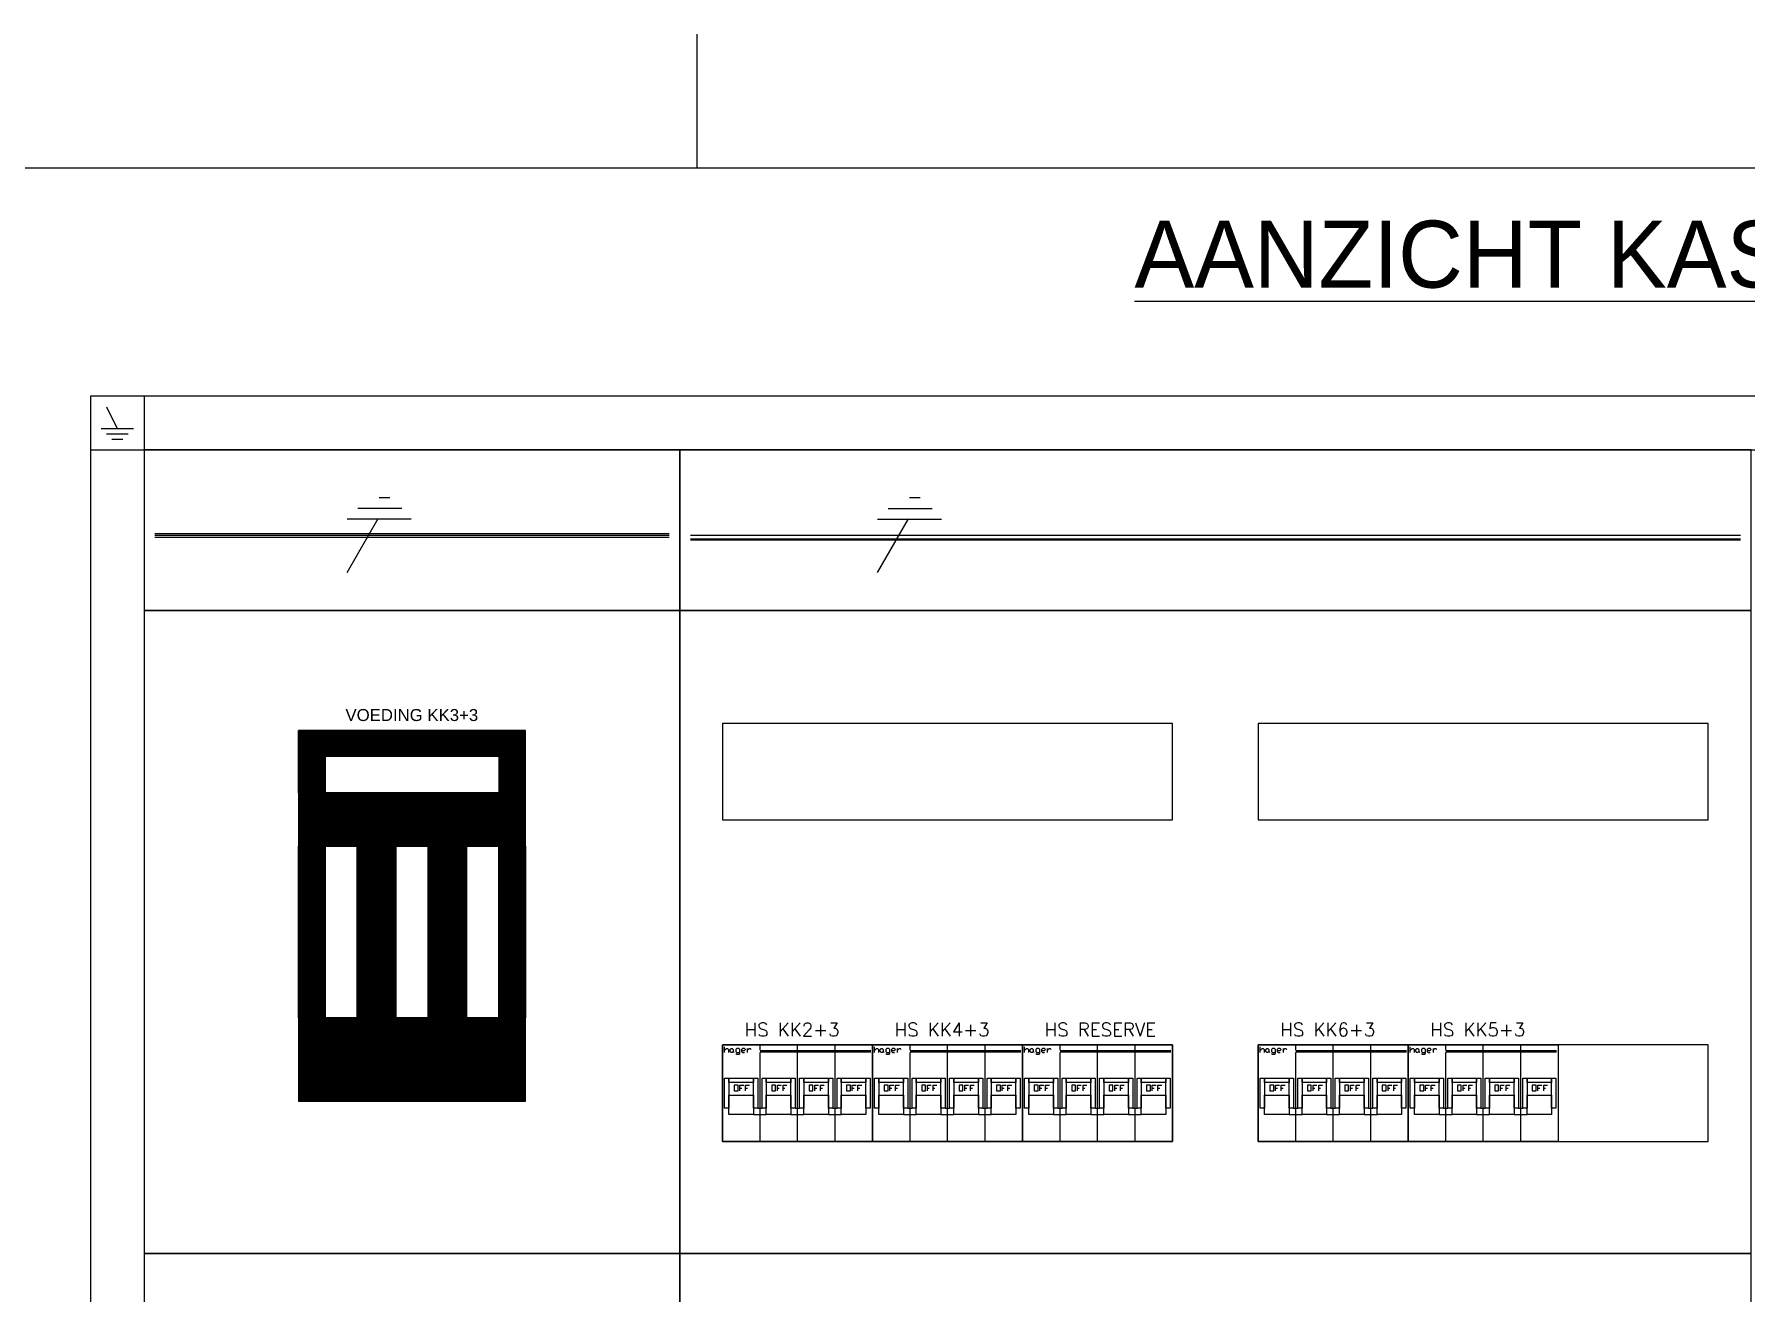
# Model space of a CAD drawing. Header units: millimetres. Extents: x 0 to 420, y 0 to 297.
# Drawn here: x 180.5 to 308.3, y 203 to 297 of the extents above; entities that cross this region are included whole.
import ezdxf
from ezdxf.enums import TextEntityAlignment as Align

# ---------------------------------------------------------------- set-up
doc = ezdxf.new("R2010")
doc.units = ezdxf.units.MM
doc.layers.get('0').update_dxf_attribs({"linetype": 'CONTINUOUS'})
for name, color, linetype in [('00kad018', 1, 'CONTINUOUS'), ('00kad070', 5, 'CONTINUOUS'), ('BL$2----_KADER', 7, 'CONTINUOUS'), ('KAST AANZICHT', 1, 'CONTINUOUS'), ('Kast-aanzicht', 1, 'CONTINUOUS')]:
    doc.layers.add(name, color=color, linetype=linetype)
doc.styles.add('BURO-050', font='BUROFONT.shx', dxfattribs={"height": 5})
doc.styles.add('NOOTER', font='arial.ttf')
doc.styles.add('ROMANS', font='romans', dxfattribs={"height": 2})

# ---------------------------------------------------------------- blocks, each defined once
blk = doc.blocks.new('a3-windesheim-hor')
at = {"layer": '00kad018', "color": 1}
blk.add_line((230, 287), (230, 297), dxfattribs=at)
at = {"layer": '00kad070', "color": 5}
blk.add_line((410, 287), (20, 287), dxfattribs=at)
blk = doc.blocks.new('HAG09')
at = {"color": 0}
for p, q in [((-52.5, 0), (-52.5, -2.4)), ((-35, -2.4), (-35, 0)), ((-17.5, 0), (-17.5, -2.39)), ((-68.97, -3.5), (-68.97, -0.85)), ((-68.97, -0.85), (-68.97, -0.85)), ((-68.97, -2.62), (-68.09, -1.73)), ((-68.09, -1.73), (-67.64, -1.73)), ((-67.64, -1.73), (-67.2, -2.17)), ((-67.2, -2.17), (-67.2, -3.5)), ((-67.2, -3.5), (-67.2, -3.5)), ((-66.32, -2.17), (-65.88, -1.73)), ((-66.32, -3.06), (-66.32, -2.17)), ((-65.88, -3.5), (-66.32, -3.06)), ((-65.88, -1.73), (-65.43, -1.73)), ((-65.43, -3.5), (-65.88, -3.5)), ((-65.43, -1.73), (-64.99, -2.17)), ((-64.99, -3.06), (-65.43, -3.5)), ((-64.99, -2.17), (-64.99, -3.06)), ((-64.99, -3.06), (-64.55, -3.5)), ((-64.55, -3.5), (-64.55, -3.5)), ((-63.23, -1.73), (-63.67, -2.17)), ((-63.67, -2.17), (-63.67, -3.06)), ((-63.67, -3.06), (-63.23, -3.5)), ((-63.67, -3.94), (-63.23, -4.38)), ((-62.34, -1.73), (-63.23, -1.73)), ((-63.23, -3.5), (-61.9, -3.5)), ((-63.23, -4.38), (-62.34, -4.38)), ((-61.9, -2.17), (-62.34, -1.73)), ((-62.34, -4.38), (-61.9, -3.94)), ((-61.9, -3.94), (-61.9, -2.17)), ((-61.9, -3.5), (-61.9, -3.5)), ((-60.58, -1.73), (-61.02, -2.17)), ((-61.02, -2.17), (-61.02, -3.06)), ((-61.02, -2.62), (-59.69, -2.62)), ((-61.02, -3.06), (-60.58, -3.5)), ((-59.69, -1.73), (-60.58, -1.73)), ((-60.58, -3.5), (-59.69, -3.5)), ((-59.69, -3.5), (-59.7, -3.5)), ((-59.25, -2.17), (-59.69, -1.73)), ((-59.69, -2.62), (-59.25, -2.17)), ((-58.37, -1.73), (-58.37, -3.5)), ((-58.37, -2.62), (-57.48, -1.73)), ((-58.37, -3.5), (-58.37, -3.5)), ((-57.48, -1.73), (-57.04, -1.73)), ((-57.04, -1.73), (-56.6, -2.17)), ((-56.6, -2.17), (-56.6, -2.17)), ((-52.5, -3.6), (-52.5, -45)), ((-35, -45), (-35, -3.6)), ((-17.5, -3.6), (-17.5, -45)), ((-64.47, -21.5), (-64.48, -21.5)), ((-62.71, -18.85), (-64.47, -18.85)), ((-64.47, -18.85), (-64.47, -21.5)), ((-64.47, -21.5), (-62.71, -21.5)), ((-62.71, -21.5), (-62.71, -18.85)), ((-61.82, -21.5), (-61.82, -18.85)), ((-61.82, -18.85), (-60.05, -18.85)), ((-61.82, -20.17), (-60.94, -20.17)), ((-60.94, -20.17), (-60.94, -20.17)), ((-60.05, -18.85), (-60.06, -18.85)), ((-59.17, -21.5), (-59.17, -18.85)), ((-59.17, -18.85), (-57.4, -18.85)), ((-59.17, -20.17), (-58.29, -20.17)), ((-58.29, -20.17), (-58.29, -20.17)), ((-57.4, -18.85), (-57.41, -18.85)), ((-45.22, -18.85), (-46.99, -18.85)), ((-46.99, -18.85), (-46.99, -21.5)), ((-46.99, -21.5), (-45.22, -21.5)), ((-46.99, -21.5), (-46.99, -21.5)), ((-45.22, -21.5), (-45.22, -18.85)), ((-44.34, -21.5), (-44.34, -18.85)), ((-44.34, -18.85), (-42.57, -18.85)), ((-44.34, -20.17), (-43.46, -20.17)), ((-43.46, -20.17), (-43.46, -20.17)), ((-42.57, -18.85), (-42.58, -18.85)), ((-41.69, -21.5), (-41.69, -18.85)), ((-41.69, -18.85), (-39.92, -18.85)), ((-41.69, -20.17), (-40.8, -20.17)), ((-40.8, -20.17), (-40.81, -20.17)), ((-39.92, -18.85), (-39.92, -18.85)), ((-29.5, -21.5), (-29.51, -21.5)), ((-27.74, -18.85), (-29.5, -18.85)), ((-29.5, -18.85), (-29.5, -21.5)), ((-29.5, -21.5), (-27.74, -21.5)), ((-27.74, -21.5), (-27.74, -18.85)), ((-26.85, -21.5), (-26.85, -18.85)), ((-26.85, -18.85), (-25.09, -18.85)), ((-26.85, -20.17), (-25.97, -20.17)), ((-25.97, -20.17), (-25.97, -20.17)), ((-25.09, -18.85), (-25.09, -18.85)), ((-24.2, -21.5), (-24.2, -18.85)), ((-24.2, -18.85), (-22.44, -18.85)), ((-24.2, -20.17), (-23.32, -20.17)), ((-23.32, -20.17), (-23.32, -20.17)), ((-22.44, -18.85), (-22.44, -18.85)), ((-10.25, -18.85), (-12.02, -18.85)), ((-12.02, -18.85), (-12.02, -21.5)), ((-12.02, -21.5), (-10.25, -21.5)), ((-12.02, -21.5), (-12.02, -21.5)), ((-10.25, -21.5), (-10.25, -18.85)), ((-9.37, -21.5), (-9.37, -18.85)), ((-9.37, -18.85), (-7.6, -18.85)), ((-9.37, -20.17), (-8.48, -20.17)), ((-8.48, -20.17), (-8.49, -20.17)), ((-7.6, -18.85), (-7.6, -18.85)), ((-6.72, -21.5), (-6.72, -18.85)), ((-6.72, -18.85), (-4.95, -18.85)), ((-6.72, -20.17), (-5.83, -20.17)), ((-5.83, -20.17), (-5.84, -20.17)), ((-4.95, -18.85), (-4.95, -18.85)), ((-53.5, -29.5), (-51.5, -29.5)), ((-36, -29.5), (-34, -29.5)), ((-18.5, -29.5), (-16.5, -29.5)), ((-55.5, -32.5), (-49.5, -32.5)), ((-38, -32.5), (-32, -32.5)), ((-20.5, -32.5), (-14.5, -32.5))]:
    blk.add_line(p, q, dxfattribs=at)
for points in [[(-70, -45), (-70, 0), (0, 0), (0, -45)], [(-69, -29.5), (-69, -15.5), (-67, -15.5), (-67, -29.5)], [(-67, -17.5), (-67, -15.5), (-55.5, -15.5), (-55.5, -17.5)], [(-55.5, -29.5), (-55.5, -15.5), (-53.5, -15.5), (-53.5, -29.5)], [(-51.5, -29.5), (-51.5, -15.5), (-49.5, -15.5), (-49.5, -29.5)], [(-49.5, -17.5), (-49.5, -15.5), (-38, -15.5), (-38, -17.5)], [(-38, -29.5), (-38, -15.5), (-36, -15.5), (-36, -29.5)], [(-34, -29.5), (-34, -15.5), (-32, -15.5), (-32, -29.5)], [(-32, -17.5), (-32, -15.5), (-20.5, -15.5), (-20.5, -17.5)], [(-20.5, -29.5), (-20.5, -15.5), (-18.5, -15.5), (-18.5, -29.5)], [(-16.5, -29.5), (-16.5, -15.5), (-14.5, -15.5), (-14.5, -29.5)], [(-14.5, -17.5), (-14.5, -15.5), (-3, -15.5), (-3, -17.5)], [(-3, -29.5), (-3, -15.5), (-1, -15.5), (-1, -29.5)], [(-67, -32.5), (-67, -23.5), (-55.5, -23.5), (-55.5, -32.5)], [(-49.5, -32.5), (-49.5, -23.5), (-38, -23.5), (-38, -32.5)], [(-32, -32.5), (-32, -23.5), (-20.5, -23.5), (-20.5, -32.5)], [(-14.5, -32.5), (-14.5, -23.5), (-3, -23.5), (-3, -32.5)]]:
    blk.add_lwpolyline(points, close=True, dxfattribs=at)
at = {"color": 0, "const_width": 1.2}
blk.add_lwpolyline([(-52.5, -3), (-0.7, -3)], dxfattribs=at)

msp = doc.modelspace()

# ---------------------------------------------------------------- linework, layer by layer
at = {"layer": 'KAST AANZICHT', "color": 1, "linetype": 'Continuous'}
for p, q in [((392.7, 269.97), (184.7, 269.97)), ((184.7, 269.97), (184.7, 93.97)), ((188.7, 269.97), (188.7, 93.97)), ((185.9, 269.17), (186.7, 267.57)), ((185.5, 267.57), (187.9, 267.57)), ((185.9, 267.17), (187.5, 267.17)), ((184.7, 265.97), (392.7, 265.97)), ((186.3, 266.77), (187.1, 266.77)), ((206.25, 262.42), (207.05, 262.42)), ((245.85, 262.4), (246.65, 262.4)), ((203.85, 256.82), (206.18, 260.85)), ((203.85, 260.82), (208.65, 260.82)), ((204.65, 261.62), (207.94, 261.62)), ((243.45, 256.8), (245.78, 260.83)), ((243.45, 260.8), (248.25, 260.8)), ((244.25, 261.6), (247.54, 261.6)), ((227.9, 259.7), (189.5, 259.7)), ((227.9, 259.58), (189.5, 259.58)), ((307.9, 259.58), (229.5, 259.58)), ((227.9, 259.42), (189.5, 259.42)), ((307.9, 259.31), (229.5, 259.31)), ((307.9, 259.23), (229.5, 259.23))]:
    msp.add_line(p, q, dxfattribs=at)
at = {"layer": 'KAST AANZICHT', "linetype": 'Continuous'}
for p, q in [((202.22, 245.01), (200.22, 245.01)), ((202.22, 244.93), (200.22, 244.93)), ((202.22, 244.85), (200.22, 244.85)), ((202.22, 244.77), (200.22, 244.77)), ((202.22, 244.69), (200.22, 244.69)), ((202.22, 244.61), (200.22, 244.61)), ((202.22, 244.53), (200.22, 244.53)), ((202.22, 244.45), (200.22, 244.45)), ((202.22, 244.37), (200.22, 244.37)), ((202.22, 244.29), (200.22, 244.29)), ((202.22, 244.21), (200.22, 244.21)), ((202.22, 244.13), (200.22, 244.13)), ((215.18, 245.01), (202.22, 245.01)), ((215.18, 244.93), (202.22, 244.93)), ((215.18, 244.85), (202.22, 244.85)), ((215.18, 244.77), (202.22, 244.77)), ((215.18, 244.69), (202.22, 244.69)), ((215.18, 244.61), (202.22, 244.61)), ((215.18, 244.53), (202.22, 244.53)), ((215.18, 244.45), (202.22, 244.45)), ((215.18, 244.37), (202.22, 244.37)), ((215.18, 244.29), (202.22, 244.29)), ((215.18, 244.21), (202.22, 244.21)), ((215.18, 244.13), (202.22, 244.13)), ((215.18, 245.01), (215.18, 243.09)), ((217.18, 244.94), (215.18, 244.94)), ((217.18, 244.86), (215.18, 244.86)), ((217.18, 244.78), (215.18, 244.78)), ((217.18, 244.7), (215.18, 244.7)), ((217.18, 244.62), (215.18, 244.62)), ((217.18, 244.54), (215.18, 244.54)), ((217.18, 244.46), (215.18, 244.46)), ((217.18, 244.38), (215.18, 244.38)), ((217.18, 244.3), (215.18, 244.3)), ((217.18, 244.22), (215.18, 244.22)), ((217.18, 244.14), (215.18, 244.14)), ((202.22, 244.05), (200.22, 244.05)), ((202.22, 243.97), (200.22, 243.97)), ((202.22, 243.89), (200.22, 243.89)), ((202.22, 243.81), (200.22, 243.81)), ((202.22, 243.73), (200.22, 243.73)), ((202.22, 243.65), (200.22, 243.65)), ((202.22, 243.57), (200.22, 243.57)), ((202.22, 243.49), (200.22, 243.49)), ((202.22, 243.41), (200.22, 243.41)), ((202.22, 243.33), (200.22, 243.33)), ((202.22, 243.25), (200.22, 243.25)), ((202.22, 243.17), (200.22, 243.17)), ((202.22, 243.09), (200.22, 243.09)), ((202.22, 243.01), (200.22, 243.01)), ((202.22, 242.93), (200.22, 242.93)), ((202.22, 242.85), (200.22, 242.85)), ((215.18, 244.05), (202.22, 244.05)), ((215.18, 243.97), (202.22, 243.97)), ((215.18, 243.89), (202.22, 243.89)), ((215.18, 243.81), (202.22, 243.81)), ((215.18, 243.73), (202.22, 243.73)), ((215.18, 243.65), (202.22, 243.65)), ((215.18, 243.57), (202.22, 243.57)), ((215.18, 243.49), (202.22, 243.49)), ((215.18, 243.41), (202.22, 243.41)), ((215.18, 243.33), (202.22, 243.33)), ((215.18, 243.25), (202.22, 243.25)), ((215.18, 243.17), (202.22, 243.17)), ((217.18, 244.06), (215.18, 244.06)), ((217.18, 243.98), (215.18, 243.98)), ((217.18, 243.9), (215.18, 243.9)), ((217.18, 243.82), (215.18, 243.82)), ((217.18, 243.74), (215.18, 243.74)), ((217.18, 243.66), (215.18, 243.66)), ((217.18, 243.58), (215.18, 243.58)), ((217.18, 243.5), (215.18, 243.5)), ((217.18, 243.42), (215.18, 243.42)), ((217.18, 243.34), (215.18, 243.34)), ((217.18, 243.26), (215.18, 243.26)), ((217.18, 243.18), (215.18, 243.18)), ((217.18, 243.1), (215.18, 243.1)), ((217.18, 243.02), (215.18, 243.02)), ((217.18, 242.94), (215.18, 242.94)), ((217.18, 242.86), (215.18, 242.86)), ((202.22, 242.77), (200.22, 242.77)), ((202.22, 242.69), (200.22, 242.69)), ((202.22, 242.61), (200.22, 242.61)), ((202.22, 242.53), (200.22, 242.53)), ((202.22, 242.45), (200.22, 242.45)), ((202.22, 242.37), (200.22, 242.37)), ((202.22, 242.29), (200.22, 242.29)), ((202.22, 242.21), (200.22, 242.21)), ((202.22, 242.13), (200.22, 242.13)), ((202.22, 242.05), (200.22, 242.05)), ((202.22, 241.97), (200.22, 241.97)), ((202.22, 241.89), (200.22, 241.89)), ((202.22, 241.81), (200.22, 241.81)), ((202.22, 241.73), (200.22, 241.73)), ((202.22, 241.65), (200.22, 241.65)), ((202.22, 241.57), (200.22, 241.57)), ((217.18, 242.78), (215.18, 242.78)), ((217.18, 242.7), (215.18, 242.7)), ((217.18, 242.62), (215.18, 242.62)), ((217.18, 242.54), (215.18, 242.54)), ((217.18, 242.46), (215.18, 242.46)), ((217.18, 242.38), (215.18, 242.38)), ((217.18, 242.3), (215.18, 242.3)), ((217.18, 242.22), (215.18, 242.22)), ((217.18, 242.14), (215.18, 242.14)), ((217.18, 242.06), (215.18, 242.06)), ((217.18, 241.98), (215.18, 241.98)), ((217.18, 241.9), (215.18, 241.9)), ((217.18, 241.82), (215.18, 241.82)), ((217.18, 241.74), (215.18, 241.74)), ((217.18, 241.66), (215.18, 241.66)), ((217.18, 241.58), (215.18, 241.58)), ((202.22, 241.49), (200.22, 241.49)), ((202.22, 241.41), (200.22, 241.41)), ((202.22, 241.33), (200.22, 241.33)), ((202.22, 241.25), (200.22, 241.25)), ((202.22, 241.17), (200.22, 241.17)), ((202.22, 241.09), (200.22, 241.09)), ((202.22, 241.01), (200.22, 241.01)), ((202.22, 240.93), (200.22, 240.93)), ((202.22, 240.85), (200.22, 240.85)), ((202.22, 240.77), (200.22, 240.77)), ((202.22, 240.69), (200.22, 240.69)), ((202.22, 240.61), (200.22, 240.61)), ((202.22, 240.53), (200.22, 240.53)), ((202.22, 240.45), (200.22, 240.45)), ((217.18, 240.3), (200.22, 240.3)), ((217.18, 241.5), (215.18, 241.5)), ((217.18, 241.42), (215.18, 241.42)), ((217.18, 241.34), (215.18, 241.34)), ((217.18, 241.26), (215.18, 241.26)), ((217.18, 241.18), (215.18, 241.18)), ((217.18, 241.1), (215.18, 241.1)), ((217.18, 241.02), (215.18, 241.02)), ((217.18, 240.94), (215.18, 240.94)), ((217.18, 240.86), (215.18, 240.86)), ((217.18, 240.78), (215.18, 240.78)), ((217.18, 240.7), (215.18, 240.7)), ((217.18, 240.62), (215.18, 240.62)), ((217.18, 240.54), (215.18, 240.54)), ((217.18, 240.46), (215.18, 240.46)), ((217.18, 240.38), (215.18, 240.38)), ((217.18, 240.37), (215.18, 240.37)), ((217.18, 236.37), (217.18, 240.37)), ((217.18, 240.22), (200.22, 240.22)), ((217.18, 240.14), (200.22, 240.14)), ((217.18, 240.06), (200.22, 240.06)), ((217.18, 239.98), (200.22, 239.98)), ((217.18, 239.9), (200.22, 239.9)), ((217.18, 239.82), (200.22, 239.82)), ((217.18, 239.74), (200.22, 239.74)), ((217.18, 239.66), (200.22, 239.66)), ((217.18, 239.58), (200.22, 239.58)), ((217.18, 239.5), (200.22, 239.5)), ((217.18, 239.42), (200.22, 239.42)), ((217.18, 239.34), (200.22, 239.34)), ((217.18, 239.26), (200.22, 239.26)), ((217.18, 239.18), (200.22, 239.18)), ((217.18, 239.1), (200.22, 239.1)), ((217.18, 239.02), (200.22, 239.02)), ((217.18, 238.94), (200.22, 238.94)), ((217.18, 238.86), (200.22, 238.86)), ((217.18, 238.78), (200.22, 238.78)), ((217.18, 238.7), (200.22, 238.7)), ((217.18, 238.62), (200.22, 238.62)), ((217.18, 238.54), (200.22, 238.54)), ((217.18, 238.46), (200.22, 238.46)), ((217.18, 238.38), (200.22, 238.38)), ((217.18, 238.3), (200.22, 238.3)), ((217.18, 238.22), (200.22, 238.22)), ((217.18, 238.14), (200.22, 238.14)), ((217.18, 238.06), (200.22, 238.06)), ((217.18, 237.98), (200.22, 237.98)), ((217.18, 237.9), (200.22, 237.9)), ((217.18, 237.82), (200.22, 237.82)), ((217.18, 237.74), (200.22, 237.74)), ((217.18, 237.66), (200.22, 237.66)), ((217.18, 237.58), (200.22, 237.58)), ((217.18, 237.5), (200.22, 237.5)), ((217.18, 237.42), (200.22, 237.42)), ((217.18, 237.34), (200.22, 237.34)), ((217.18, 237.26), (200.22, 237.26)), ((217.18, 237.18), (200.22, 237.18)), ((217.18, 237.1), (200.22, 237.1)), ((217.18, 237.02), (200.22, 237.02)), ((217.18, 236.94), (200.22, 236.94)), ((217.18, 236.86), (200.22, 236.86)), ((217.18, 236.78), (200.22, 236.78)), ((217.18, 236.7), (200.22, 236.7)), ((217.18, 236.62), (200.22, 236.62)), ((217.18, 236.54), (200.22, 236.54)), ((217.18, 236.46), (200.22, 236.46)), ((217.18, 236.38), (200.22, 236.38)), ((202.22, 236.37), (200.22, 236.37)), ((202.22, 236.3), (200.22, 236.3)), ((202.22, 236.22), (200.22, 236.22)), ((202.22, 236.14), (200.22, 236.14)), ((202.22, 236.06), (200.22, 236.06)), ((202.22, 235.98), (200.22, 235.98)), ((202.22, 235.9), (200.22, 235.9)), ((202.22, 235.82), (200.22, 235.82)), ((202.22, 235.74), (200.22, 235.74)), ((202.22, 235.66), (200.22, 235.66)), ((202.22, 235.58), (200.22, 235.58)), ((202.22, 235.5), (200.22, 235.5)), ((202.22, 235.42), (200.22, 235.42)), ((202.22, 235.34), (200.22, 235.34)), ((202.22, 235.26), (200.22, 235.26)), ((202.22, 235.18), (200.22, 235.18)), ((202.22, 223.57), (202.22, 236.37)), ((207.5, 236.37), (204.62, 236.37)), ((204.62, 236.37), (207.5, 236.37)), ((207.5, 236.3), (204.62, 236.3)), ((207.5, 236.22), (204.62, 236.22)), ((207.5, 236.14), (204.62, 236.14)), ((207.5, 236.06), (204.62, 236.06)), ((207.5, 235.98), (204.62, 235.98)), ((207.5, 235.9), (204.62, 235.9)), ((207.5, 235.82), (204.62, 235.82)), ((207.5, 235.74), (204.62, 235.74)), ((207.5, 235.66), (204.62, 235.66)), ((207.5, 235.58), (204.62, 235.58)), ((207.5, 235.5), (204.62, 235.5)), ((207.5, 235.42), (204.62, 235.42)), ((207.5, 235.34), (204.62, 235.34)), ((207.5, 235.26), (204.62, 235.26)), ((207.5, 235.18), (204.62, 235.18)), ((207.5, 223.57), (207.5, 236.37)), ((207.5, 236.37), (217.18, 236.37)), ((209.9, 236.37), (209.9, 223.57)), ((212.78, 236.37), (209.9, 236.37)), ((212.78, 236.3), (209.9, 236.3)), ((212.78, 236.22), (209.9, 236.22)), ((212.78, 236.14), (209.9, 236.14)), ((212.78, 236.06), (209.9, 236.06)), ((212.78, 235.98), (209.9, 235.98)), ((212.78, 235.9), (209.9, 235.9)), ((212.78, 235.82), (209.9, 235.82)), ((212.78, 235.74), (209.9, 235.74)), ((212.78, 235.66), (209.9, 235.66)), ((212.78, 235.58), (209.9, 235.58)), ((212.78, 235.5), (209.9, 235.5)), ((212.78, 235.42), (209.9, 235.42)), ((212.78, 235.34), (209.9, 235.34)), ((212.78, 235.26), (209.9, 235.26)), ((212.78, 235.18), (209.9, 235.18)), ((215.18, 236.37), (215.18, 223.57)), ((217.18, 236.37), (215.18, 236.37)), ((217.18, 236.3), (215.18, 236.3)), ((217.18, 236.22), (215.18, 236.22)), ((217.18, 236.14), (215.18, 236.14)), ((217.18, 236.06), (215.18, 236.06)), ((217.18, 235.98), (215.18, 235.98)), ((217.18, 235.9), (215.18, 235.9)), ((217.18, 235.82), (215.18, 235.82)), ((217.18, 235.74), (215.18, 235.74)), ((217.18, 235.66), (215.18, 235.66)), ((217.18, 235.58), (215.18, 235.58)), ((217.18, 235.5), (215.18, 235.5)), ((217.18, 235.42), (215.18, 235.42)), ((217.18, 235.34), (215.18, 235.34)), ((217.18, 235.26), (215.18, 235.26)), ((217.18, 235.18), (215.18, 235.18)), ((202.22, 235.1), (200.22, 235.1)), ((202.22, 235.02), (200.22, 235.02)), ((202.22, 234.94), (200.22, 234.94)), ((202.22, 234.86), (200.22, 234.86)), ((202.22, 234.78), (200.22, 234.78)), ((202.22, 234.7), (200.22, 234.7)), ((202.22, 234.62), (200.22, 234.62)), ((202.22, 234.54), (200.22, 234.54)), ((202.22, 234.46), (200.22, 234.46)), ((202.22, 234.38), (200.22, 234.38)), ((202.22, 234.3), (200.22, 234.3)), ((202.22, 234.22), (200.22, 234.22)), ((202.22, 234.14), (200.22, 234.14)), ((202.22, 234.06), (200.22, 234.06)), ((202.22, 233.98), (200.22, 233.98)), ((202.22, 233.9), (200.22, 233.9)), ((207.5, 235.1), (204.62, 235.1)), ((207.5, 235.02), (204.62, 235.02)), ((207.5, 234.94), (204.62, 234.94)), ((207.5, 234.86), (204.62, 234.86)), ((207.5, 234.78), (204.62, 234.78)), ((207.5, 234.7), (204.62, 234.7)), ((207.5, 234.62), (204.62, 234.62)), ((207.5, 234.54), (204.62, 234.54)), ((207.5, 234.46), (204.62, 234.46)), ((207.5, 234.38), (204.62, 234.38)), ((207.5, 234.3), (204.62, 234.3)), ((207.5, 234.22), (204.62, 234.22)), ((207.5, 234.14), (204.62, 234.14)), ((207.5, 234.06), (204.62, 234.06)), ((207.5, 233.98), (204.62, 233.98)), ((207.5, 233.9), (204.62, 233.9)), ((212.78, 235.1), (209.9, 235.1)), ((212.78, 235.02), (209.9, 235.02)), ((212.78, 234.94), (209.9, 234.94)), ((212.78, 234.86), (209.9, 234.86)), ((212.78, 234.78), (209.9, 234.78)), ((212.78, 234.7), (209.9, 234.7)), ((212.78, 234.62), (209.9, 234.62)), ((212.78, 234.54), (209.9, 234.54)), ((212.78, 234.46), (209.9, 234.46)), ((212.78, 234.38), (209.9, 234.38)), ((212.78, 234.3), (209.9, 234.3)), ((212.78, 234.22), (209.9, 234.22)), ((212.78, 234.14), (209.9, 234.14)), ((212.78, 234.06), (209.9, 234.06)), ((212.78, 233.98), (209.9, 233.98)), ((212.78, 233.9), (209.9, 233.9)), ((217.18, 235.1), (215.18, 235.1)), ((217.18, 235.02), (215.18, 235.02)), ((217.18, 234.94), (215.18, 234.94)), ((217.18, 234.86), (215.18, 234.86)), ((217.18, 234.78), (215.18, 234.78)), ((217.18, 234.7), (215.18, 234.7)), ((217.18, 234.62), (215.18, 234.62)), ((217.18, 234.54), (215.18, 234.54)), ((217.18, 234.46), (215.18, 234.46)), ((217.18, 234.38), (215.18, 234.38)), ((217.18, 234.3), (215.18, 234.3)), ((217.18, 234.22), (215.18, 234.22)), ((217.18, 234.14), (215.18, 234.14)), ((217.18, 234.06), (215.18, 234.06)), ((217.18, 233.98), (215.18, 233.98)), ((217.18, 233.9), (215.18, 233.9)), ((202.22, 233.82), (200.22, 233.82)), ((202.22, 233.74), (200.22, 233.74)), ((202.22, 233.66), (200.22, 233.66)), ((202.22, 233.58), (200.22, 233.58)), ((202.22, 233.5), (200.22, 233.5)), ((202.22, 233.42), (200.22, 233.42)), ((202.22, 233.34), (200.22, 233.34)), ((202.22, 233.26), (200.22, 233.26)), ((202.22, 233.18), (200.22, 233.18)), ((202.22, 233.1), (200.22, 233.1)), ((202.22, 233.02), (200.22, 233.02)), ((202.22, 232.94), (200.22, 232.94)), ((202.22, 232.86), (200.22, 232.86)), ((202.22, 232.78), (200.22, 232.78)), ((202.22, 232.7), (200.22, 232.7)), ((202.22, 232.62), (200.22, 232.62)), ((207.5, 233.82), (204.62, 233.82)), ((207.5, 233.74), (204.62, 233.74)), ((207.5, 233.66), (204.62, 233.66)), ((207.5, 233.58), (204.62, 233.58)), ((207.5, 233.5), (204.62, 233.5)), ((207.5, 233.42), (204.62, 233.42)), ((207.5, 233.34), (204.62, 233.34)), ((207.5, 233.26), (204.62, 233.26)), ((207.5, 233.18), (204.62, 233.18)), ((207.5, 233.1), (204.62, 233.1)), ((207.5, 233.02), (204.62, 233.02)), ((207.5, 232.94), (204.62, 232.94)), ((207.5, 232.86), (204.62, 232.86)), ((207.5, 232.78), (204.62, 232.78)), ((207.5, 232.7), (204.62, 232.7)), ((207.5, 232.62), (204.62, 232.62)), ((212.78, 233.82), (209.9, 233.82)), ((212.78, 233.74), (209.9, 233.74)), ((212.78, 233.66), (209.9, 233.66)), ((212.78, 233.58), (209.9, 233.58)), ((212.78, 233.5), (209.9, 233.5)), ((212.78, 233.42), (209.9, 233.42)), ((212.78, 233.34), (209.9, 233.34)), ((212.78, 233.26), (209.9, 233.26)), ((212.78, 233.18), (209.9, 233.18)), ((212.78, 233.1), (209.9, 233.1)), ((212.78, 233.02), (209.9, 233.02)), ((212.78, 232.94), (209.9, 232.94)), ((212.78, 232.86), (209.9, 232.86)), ((212.78, 232.78), (209.9, 232.78)), ((212.78, 232.7), (209.9, 232.7)), ((212.78, 232.62), (209.9, 232.62)), ((217.18, 233.82), (215.18, 233.82)), ((217.18, 233.74), (215.18, 233.74)), ((217.18, 233.66), (215.18, 233.66)), ((217.18, 233.58), (215.18, 233.58)), ((217.18, 233.5), (215.18, 233.5)), ((217.18, 233.42), (215.18, 233.42)), ((217.18, 233.34), (215.18, 233.34)), ((217.18, 233.26), (215.18, 233.26)), ((217.18, 233.18), (215.18, 233.18)), ((217.18, 233.1), (215.18, 233.1)), ((217.18, 233.02), (215.18, 233.02)), ((217.18, 232.94), (215.18, 232.94)), ((217.18, 232.86), (215.18, 232.86)), ((217.18, 232.78), (215.18, 232.78)), ((217.18, 232.7), (215.18, 232.7)), ((217.18, 232.62), (215.18, 232.62)), ((202.22, 232.54), (200.22, 232.54)), ((202.22, 232.46), (200.22, 232.46)), ((202.22, 232.38), (200.22, 232.38)), ((202.22, 232.3), (200.22, 232.3)), ((202.22, 232.22), (200.22, 232.22)), ((202.22, 232.14), (200.22, 232.14)), ((202.22, 232.06), (200.22, 232.06)), ((202.22, 231.98), (200.22, 231.98)), ((202.22, 231.9), (200.22, 231.9)), ((202.22, 231.82), (200.22, 231.82)), ((202.22, 231.74), (200.22, 231.74)), ((202.22, 231.66), (200.22, 231.66)), ((202.22, 231.58), (200.22, 231.58)), ((202.22, 231.5), (200.22, 231.5)), ((202.22, 231.42), (200.22, 231.42)), ((202.22, 231.34), (200.22, 231.34)), ((207.5, 232.54), (204.62, 232.54)), ((207.5, 232.46), (204.62, 232.46)), ((207.5, 232.38), (204.62, 232.38)), ((207.5, 232.3), (204.62, 232.3)), ((207.5, 232.22), (204.62, 232.22)), ((207.5, 232.14), (204.62, 232.14)), ((207.5, 232.06), (204.62, 232.06)), ((207.5, 231.98), (204.62, 231.98)), ((207.5, 231.9), (204.62, 231.9)), ((207.5, 231.82), (204.62, 231.82)), ((207.5, 231.74), (204.62, 231.74)), ((207.5, 231.66), (204.62, 231.66)), ((207.5, 231.58), (204.62, 231.58)), ((207.5, 231.5), (204.62, 231.5)), ((207.5, 231.42), (204.62, 231.42)), ((207.5, 231.34), (204.62, 231.34)), ((212.78, 232.54), (209.9, 232.54)), ((212.78, 232.46), (209.9, 232.46)), ((212.78, 232.38), (209.9, 232.38)), ((212.78, 232.3), (209.9, 232.3)), ((212.78, 232.22), (209.9, 232.22)), ((212.78, 232.14), (209.9, 232.14)), ((212.78, 232.06), (209.9, 232.06)), ((212.78, 231.98), (209.9, 231.98)), ((212.78, 231.9), (209.9, 231.9)), ((212.78, 231.82), (209.9, 231.82)), ((212.78, 231.74), (209.9, 231.74)), ((212.78, 231.66), (209.9, 231.66)), ((212.78, 231.58), (209.9, 231.58)), ((212.78, 231.5), (209.9, 231.5)), ((212.78, 231.42), (209.9, 231.42)), ((212.78, 231.34), (209.9, 231.34)), ((217.18, 232.54), (215.18, 232.54)), ((217.18, 232.46), (215.18, 232.46)), ((217.18, 232.38), (215.18, 232.38)), ((217.18, 232.3), (215.18, 232.3)), ((217.18, 232.22), (215.18, 232.22)), ((217.18, 232.14), (215.18, 232.14)), ((217.18, 232.06), (215.18, 232.06)), ((217.18, 231.98), (215.18, 231.98)), ((217.18, 231.9), (215.18, 231.9)), ((217.18, 231.82), (215.18, 231.82)), ((217.18, 231.74), (215.18, 231.74)), ((217.18, 231.66), (215.18, 231.66)), ((217.18, 231.58), (215.18, 231.58)), ((217.18, 231.5), (215.18, 231.5)), ((217.18, 231.42), (215.18, 231.42)), ((217.18, 231.34), (215.18, 231.34)), ((202.22, 231.26), (200.22, 231.26)), ((202.22, 231.18), (200.22, 231.18)), ((202.22, 231.1), (200.22, 231.1)), ((202.22, 231.02), (200.22, 231.02)), ((202.22, 230.94), (200.22, 230.94)), ((202.22, 230.86), (200.22, 230.86)), ((202.22, 230.78), (200.22, 230.78)), ((202.22, 230.7), (200.22, 230.7)), ((202.22, 230.62), (200.22, 230.62)), ((202.22, 230.54), (200.22, 230.54)), ((202.22, 230.46), (200.22, 230.46)), ((202.22, 230.38), (200.22, 230.38)), ((202.22, 230.3), (200.22, 230.3)), ((202.22, 230.22), (200.22, 230.22)), ((202.22, 230.14), (200.22, 230.14)), ((202.22, 230.06), (200.22, 230.06)), ((207.5, 231.26), (204.62, 231.26)), ((207.5, 231.18), (204.62, 231.18)), ((207.5, 231.1), (204.62, 231.1)), ((207.5, 231.02), (204.62, 231.02)), ((207.5, 230.94), (204.62, 230.94)), ((207.5, 230.86), (204.62, 230.86)), ((207.5, 230.78), (204.62, 230.78)), ((207.5, 230.7), (204.62, 230.7)), ((207.5, 230.62), (204.62, 230.62)), ((207.5, 230.54), (204.62, 230.54)), ((207.5, 230.46), (204.62, 230.46)), ((207.5, 230.38), (204.62, 230.38)), ((207.5, 230.3), (204.62, 230.3)), ((207.5, 230.22), (204.62, 230.22)), ((207.5, 230.14), (204.62, 230.14)), ((207.5, 230.06), (204.62, 230.06)), ((212.78, 231.26), (209.9, 231.26)), ((212.78, 231.18), (209.9, 231.18)), ((212.78, 231.1), (209.9, 231.1)), ((212.78, 231.02), (209.9, 231.02)), ((212.78, 230.94), (209.9, 230.94)), ((212.78, 230.86), (209.9, 230.86)), ((212.78, 230.78), (209.9, 230.78)), ((212.78, 230.7), (209.9, 230.7)), ((212.78, 230.62), (209.9, 230.62)), ((212.78, 230.54), (209.9, 230.54)), ((212.78, 230.46), (209.9, 230.46)), ((212.78, 230.38), (209.9, 230.38)), ((212.78, 230.3), (209.9, 230.3)), ((212.78, 230.22), (209.9, 230.22)), ((212.78, 230.14), (209.9, 230.14)), ((212.78, 230.06), (209.9, 230.06)), ((217.18, 231.26), (215.18, 231.26)), ((217.18, 231.18), (215.18, 231.18)), ((217.18, 231.1), (215.18, 231.1)), ((217.18, 231.02), (215.18, 231.02)), ((217.18, 230.94), (215.18, 230.94)), ((217.18, 230.86), (215.18, 230.86)), ((217.18, 230.78), (215.18, 230.78)), ((217.18, 230.7), (215.18, 230.7)), ((217.18, 230.62), (215.18, 230.62)), ((217.18, 230.54), (215.18, 230.54)), ((217.18, 230.46), (215.18, 230.46)), ((217.18, 230.38), (215.18, 230.38)), ((217.18, 230.3), (215.18, 230.3)), ((217.18, 230.22), (215.18, 230.22)), ((217.18, 230.14), (215.18, 230.14)), ((217.18, 230.06), (215.18, 230.06)), ((202.22, 229.98), (200.22, 229.98)), ((202.22, 229.9), (200.22, 229.9)), ((202.22, 229.82), (200.22, 229.82)), ((202.22, 229.74), (200.22, 229.74)), ((202.22, 229.66), (200.22, 229.66)), ((202.22, 229.58), (200.22, 229.58)), ((202.22, 229.5), (200.22, 229.5)), ((202.22, 229.42), (200.22, 229.42)), ((202.22, 229.34), (200.22, 229.34)), ((202.22, 229.26), (200.22, 229.26)), ((202.22, 229.18), (200.22, 229.18)), ((202.22, 229.1), (200.22, 229.1)), ((202.22, 229.02), (200.22, 229.02)), ((202.22, 228.94), (200.22, 228.94)), ((202.22, 228.86), (200.22, 228.86)), ((202.22, 228.78), (200.22, 228.78)), ((207.5, 229.98), (204.62, 229.98)), ((207.5, 229.9), (204.62, 229.9)), ((207.5, 229.82), (204.62, 229.82)), ((207.5, 229.74), (204.62, 229.74)), ((207.5, 229.66), (204.62, 229.66)), ((207.5, 229.58), (204.62, 229.58)), ((207.5, 229.5), (204.62, 229.5)), ((207.5, 229.42), (204.62, 229.42)), ((207.5, 229.34), (204.62, 229.34)), ((207.5, 229.26), (204.62, 229.26)), ((207.5, 229.18), (204.62, 229.18)), ((207.5, 229.1), (204.62, 229.1)), ((207.5, 229.02), (204.62, 229.02)), ((207.5, 228.94), (204.62, 228.94)), ((207.5, 228.86), (204.62, 228.86)), ((207.5, 228.78), (204.62, 228.78)), ((212.78, 229.98), (209.9, 229.98)), ((212.78, 229.9), (209.9, 229.9)), ((212.78, 229.82), (209.9, 229.82)), ((212.78, 229.74), (209.9, 229.74)), ((212.78, 229.66), (209.9, 229.66)), ((212.78, 229.58), (209.9, 229.58)), ((212.78, 229.5), (209.9, 229.5)), ((212.78, 229.42), (209.9, 229.42)), ((212.78, 229.34), (209.9, 229.34)), ((212.78, 229.26), (209.9, 229.26)), ((212.78, 229.18), (209.9, 229.18)), ((212.78, 229.1), (209.9, 229.1)), ((212.78, 229.02), (209.9, 229.02)), ((212.78, 228.94), (209.9, 228.94)), ((212.78, 228.86), (209.9, 228.86)), ((212.78, 228.78), (209.9, 228.78)), ((217.18, 229.98), (215.18, 229.98)), ((217.18, 229.9), (215.18, 229.9)), ((217.18, 229.82), (215.18, 229.82)), ((217.18, 229.74), (215.18, 229.74)), ((217.18, 229.66), (215.18, 229.66)), ((217.18, 229.58), (215.18, 229.58)), ((217.18, 229.5), (215.18, 229.5)), ((217.18, 229.42), (215.18, 229.42)), ((217.18, 229.34), (215.18, 229.34)), ((217.18, 229.26), (215.18, 229.26)), ((217.18, 229.18), (215.18, 229.18)), ((217.18, 229.1), (215.18, 229.1)), ((217.18, 229.02), (215.18, 229.02)), ((217.18, 228.94), (215.18, 228.94)), ((217.18, 228.86), (215.18, 228.86)), ((217.18, 228.78), (215.18, 228.78)), ((202.22, 228.7), (200.22, 228.7)), ((202.22, 228.62), (200.22, 228.62)), ((202.22, 228.54), (200.22, 228.54)), ((202.22, 228.46), (200.22, 228.46)), ((202.22, 228.38), (200.22, 228.38)), ((202.22, 228.3), (200.22, 228.3)), ((202.22, 228.22), (200.22, 228.22)), ((202.22, 228.14), (200.22, 228.14)), ((202.22, 228.06), (200.22, 228.06)), ((202.22, 227.98), (200.22, 227.98)), ((202.22, 227.9), (200.22, 227.9)), ((202.22, 227.82), (200.22, 227.82)), ((202.22, 227.74), (200.22, 227.74)), ((202.22, 227.66), (200.22, 227.66)), ((202.22, 227.58), (200.22, 227.58)), ((202.22, 227.5), (200.22, 227.5)), ((207.5, 228.7), (204.62, 228.7)), ((207.5, 228.62), (204.62, 228.62)), ((207.5, 228.54), (204.62, 228.54)), ((207.5, 228.46), (204.62, 228.46)), ((207.5, 228.38), (204.62, 228.38)), ((207.5, 228.3), (204.62, 228.3)), ((207.5, 228.22), (204.62, 228.22)), ((207.5, 228.14), (204.62, 228.14)), ((207.5, 228.06), (204.62, 228.06)), ((207.5, 227.98), (204.62, 227.98)), ((207.5, 227.9), (204.62, 227.9)), ((207.5, 227.82), (204.62, 227.82)), ((207.5, 227.74), (204.62, 227.74)), ((207.5, 227.66), (204.62, 227.66)), ((207.5, 227.58), (204.62, 227.58)), ((207.5, 227.5), (204.62, 227.5)), ((212.78, 228.7), (209.9, 228.7)), ((212.78, 228.62), (209.9, 228.62)), ((212.78, 228.54), (209.9, 228.54)), ((212.78, 228.46), (209.9, 228.46)), ((212.78, 228.38), (209.9, 228.38)), ((212.78, 228.3), (209.9, 228.3)), ((212.78, 228.22), (209.9, 228.22)), ((212.78, 228.14), (209.9, 228.14)), ((212.78, 228.06), (209.9, 228.06)), ((212.78, 227.98), (209.9, 227.98)), ((212.78, 227.9), (209.9, 227.9)), ((212.78, 227.82), (209.9, 227.82)), ((212.78, 227.74), (209.9, 227.74)), ((212.78, 227.66), (209.9, 227.66)), ((212.78, 227.58), (209.9, 227.58)), ((212.78, 227.5), (209.9, 227.5)), ((217.18, 228.7), (215.18, 228.7)), ((217.18, 228.62), (215.18, 228.62)), ((217.18, 228.54), (215.18, 228.54)), ((217.18, 228.46), (215.18, 228.46)), ((217.18, 228.38), (215.18, 228.38)), ((217.18, 228.3), (215.18, 228.3)), ((217.18, 228.22), (215.18, 228.22)), ((217.18, 228.14), (215.18, 228.14)), ((217.18, 228.06), (215.18, 228.06)), ((217.18, 227.98), (215.18, 227.98)), ((217.18, 227.9), (215.18, 227.9)), ((217.18, 227.82), (215.18, 227.82)), ((217.18, 227.74), (215.18, 227.74)), ((217.18, 227.66), (215.18, 227.66)), ((217.18, 227.58), (215.18, 227.58)), ((217.18, 227.5), (215.18, 227.5)), ((202.22, 227.42), (200.22, 227.42)), ((202.22, 227.34), (200.22, 227.34)), ((202.22, 227.26), (200.22, 227.26)), ((202.22, 227.18), (200.22, 227.18)), ((202.22, 227.1), (200.22, 227.1)), ((202.22, 227.02), (200.22, 227.02)), ((202.22, 226.94), (200.22, 226.94)), ((202.22, 226.86), (200.22, 226.86)), ((202.22, 226.78), (200.22, 226.78)), ((202.22, 226.7), (200.22, 226.7)), ((202.22, 226.62), (200.22, 226.62)), ((202.22, 226.54), (200.22, 226.54)), ((202.22, 226.46), (200.22, 226.46)), ((202.22, 226.38), (200.22, 226.38)), ((202.22, 226.3), (200.22, 226.3)), ((202.22, 226.22), (200.22, 226.22)), ((207.5, 227.42), (204.62, 227.42)), ((207.5, 227.34), (204.62, 227.34)), ((207.5, 227.26), (204.62, 227.26)), ((207.5, 227.18), (204.62, 227.18)), ((207.5, 227.1), (204.62, 227.1)), ((207.5, 227.02), (204.62, 227.02)), ((207.5, 226.94), (204.62, 226.94)), ((207.5, 226.86), (204.62, 226.86)), ((207.5, 226.78), (204.62, 226.78)), ((207.5, 226.7), (204.62, 226.7)), ((207.5, 226.62), (204.62, 226.62)), ((207.5, 226.54), (204.62, 226.54)), ((207.5, 226.46), (204.62, 226.46)), ((207.5, 226.38), (204.62, 226.38)), ((207.5, 226.3), (204.62, 226.3)), ((207.5, 226.22), (204.62, 226.22)), ((212.78, 227.42), (209.9, 227.42)), ((212.78, 227.34), (209.9, 227.34)), ((212.78, 227.26), (209.9, 227.26)), ((212.78, 227.18), (209.9, 227.18)), ((212.78, 227.1), (209.9, 227.1)), ((212.78, 227.02), (209.9, 227.02)), ((212.78, 226.94), (209.9, 226.94)), ((212.78, 226.86), (209.9, 226.86)), ((212.78, 226.78), (209.9, 226.78)), ((212.78, 226.7), (209.9, 226.7)), ((212.78, 226.62), (209.9, 226.62)), ((212.78, 226.54), (209.9, 226.54)), ((212.78, 226.46), (209.9, 226.46)), ((212.78, 226.38), (209.9, 226.38)), ((212.78, 226.3), (209.9, 226.3)), ((212.78, 226.22), (209.9, 226.22)), ((217.18, 227.42), (215.18, 227.42)), ((217.18, 227.34), (215.18, 227.34)), ((217.18, 227.26), (215.18, 227.26)), ((217.18, 227.18), (215.18, 227.18)), ((217.18, 227.1), (215.18, 227.1)), ((217.18, 227.02), (215.18, 227.02)), ((217.18, 226.94), (215.18, 226.94)), ((217.18, 226.86), (215.18, 226.86)), ((217.18, 226.78), (215.18, 226.78)), ((217.18, 226.7), (215.18, 226.7)), ((217.18, 226.62), (215.18, 226.62)), ((217.18, 226.54), (215.18, 226.54)), ((217.18, 226.46), (215.18, 226.46)), ((217.18, 226.38), (215.18, 226.38)), ((217.18, 226.3), (215.18, 226.3)), ((217.18, 226.22), (215.18, 226.22)), ((202.22, 226.14), (200.22, 226.14)), ((202.22, 226.06), (200.22, 226.06)), ((202.22, 225.98), (200.22, 225.98)), ((202.22, 225.9), (200.22, 225.9)), ((202.22, 225.82), (200.22, 225.82)), ((202.22, 225.74), (200.22, 225.74)), ((202.22, 225.66), (200.22, 225.66)), ((202.22, 225.58), (200.22, 225.58)), ((202.22, 225.5), (200.22, 225.5)), ((202.22, 225.42), (200.22, 225.42)), ((202.22, 225.34), (200.22, 225.34)), ((202.22, 225.26), (200.22, 225.26)), ((202.22, 225.18), (200.22, 225.18)), ((202.22, 225.1), (200.22, 225.1)), ((202.22, 225.02), (200.22, 225.02)), ((202.22, 224.94), (200.22, 224.94)), ((207.5, 226.14), (204.62, 226.14)), ((207.5, 226.06), (204.62, 226.06)), ((207.5, 225.98), (204.62, 225.98)), ((207.5, 225.9), (204.62, 225.9)), ((207.5, 225.82), (204.62, 225.82)), ((207.5, 225.74), (204.62, 225.74)), ((207.5, 225.66), (204.62, 225.66)), ((207.5, 225.58), (204.62, 225.58)), ((207.5, 225.5), (204.62, 225.5)), ((207.5, 225.42), (204.62, 225.42)), ((207.5, 225.34), (204.62, 225.34)), ((207.5, 225.26), (204.62, 225.26)), ((207.5, 225.18), (204.62, 225.18)), ((207.5, 225.1), (204.62, 225.1)), ((207.5, 225.02), (204.62, 225.02)), ((207.5, 224.94), (204.62, 224.94)), ((212.78, 226.14), (209.9, 226.14)), ((212.78, 226.06), (209.9, 226.06)), ((212.78, 225.98), (209.9, 225.98)), ((212.78, 225.9), (209.9, 225.9)), ((212.78, 225.82), (209.9, 225.82)), ((212.78, 225.74), (209.9, 225.74)), ((212.78, 225.66), (209.9, 225.66)), ((212.78, 225.58), (209.9, 225.58)), ((212.78, 225.5), (209.9, 225.5)), ((212.78, 225.42), (209.9, 225.42)), ((212.78, 225.34), (209.9, 225.34)), ((212.78, 225.26), (209.9, 225.26)), ((212.78, 225.18), (209.9, 225.18)), ((212.78, 225.1), (209.9, 225.1)), ((212.78, 225.02), (209.9, 225.02)), ((212.78, 224.94), (209.9, 224.94)), ((217.18, 226.14), (215.18, 226.14)), ((217.18, 226.06), (215.18, 226.06)), ((217.18, 225.98), (215.18, 225.98)), ((217.18, 225.9), (215.18, 225.9)), ((217.18, 225.82), (215.18, 225.82)), ((217.18, 225.74), (215.18, 225.74)), ((217.18, 225.66), (215.18, 225.66)), ((217.18, 225.58), (215.18, 225.58)), ((217.18, 225.5), (215.18, 225.5)), ((217.18, 225.42), (215.18, 225.42)), ((217.18, 225.34), (215.18, 225.34)), ((217.18, 225.26), (215.18, 225.26)), ((217.18, 225.18), (215.18, 225.18)), ((217.18, 225.1), (215.18, 225.1)), ((217.18, 225.02), (215.18, 225.02)), ((217.18, 224.94), (215.18, 224.94)), ((202.22, 224.86), (200.22, 224.86)), ((202.22, 224.78), (200.22, 224.78)), ((202.22, 224.7), (200.22, 224.7)), ((202.22, 224.62), (200.22, 224.62)), ((202.22, 224.54), (200.22, 224.54)), ((202.22, 224.46), (200.22, 224.46)), ((202.22, 224.38), (200.22, 224.38)), ((202.22, 224.3), (200.22, 224.3)), ((202.22, 224.22), (200.22, 224.22)), ((202.22, 224.14), (200.22, 224.14)), ((202.22, 224.06), (200.22, 224.06)), ((202.22, 223.98), (200.22, 223.98)), ((202.22, 223.9), (200.22, 223.9)), ((202.22, 223.82), (200.22, 223.82)), ((202.22, 223.74), (200.22, 223.74)), ((202.22, 223.66), (200.22, 223.66)), ((207.5, 224.86), (204.62, 224.86)), ((207.5, 224.78), (204.62, 224.78)), ((207.5, 224.7), (204.62, 224.7)), ((207.5, 224.62), (204.62, 224.62)), ((207.5, 224.54), (204.62, 224.54)), ((207.5, 224.46), (204.62, 224.46)), ((207.5, 224.38), (204.62, 224.38)), ((207.5, 224.3), (204.62, 224.3)), ((207.5, 224.22), (204.62, 224.22)), ((207.5, 224.14), (204.62, 224.14)), ((207.5, 224.06), (204.62, 224.06)), ((207.5, 223.98), (204.62, 223.98)), ((207.5, 223.9), (204.62, 223.9)), ((207.5, 223.82), (204.62, 223.82)), ((207.5, 223.74), (204.62, 223.74)), ((207.5, 223.66), (204.62, 223.66)), ((212.78, 224.86), (209.9, 224.86)), ((212.78, 224.78), (209.9, 224.78)), ((212.78, 224.7), (209.9, 224.7)), ((212.78, 224.62), (209.9, 224.62)), ((212.78, 224.54), (209.9, 224.54)), ((212.78, 224.46), (209.9, 224.46)), ((212.78, 224.38), (209.9, 224.38)), ((212.78, 224.3), (209.9, 224.3)), ((212.78, 224.22), (209.9, 224.22)), ((212.78, 224.14), (209.9, 224.14)), ((212.78, 224.06), (209.9, 224.06)), ((212.78, 223.98), (209.9, 223.98)), ((212.78, 223.9), (209.9, 223.9)), ((212.78, 223.82), (209.9, 223.82)), ((212.78, 223.74), (209.9, 223.74)), ((212.78, 223.66), (209.9, 223.66)), ((217.18, 224.86), (215.18, 224.86)), ((217.18, 224.78), (215.18, 224.78)), ((217.18, 224.7), (215.18, 224.7)), ((217.18, 224.62), (215.18, 224.62)), ((217.18, 224.54), (215.18, 224.54)), ((217.18, 224.46), (215.18, 224.46)), ((217.18, 224.38), (215.18, 224.38)), ((217.18, 224.3), (215.18, 224.3)), ((217.18, 224.22), (215.18, 224.22)), ((217.18, 224.14), (215.18, 224.14)), ((217.18, 224.06), (215.18, 224.06)), ((217.18, 223.98), (215.18, 223.98)), ((217.18, 223.9), (215.18, 223.9)), ((217.18, 223.82), (215.18, 223.82)), ((217.18, 223.74), (215.18, 223.74)), ((217.18, 223.66), (215.18, 223.66)), ((202.22, 223.58), (200.22, 223.58)), ((217.18, 223.5), (200.22, 223.5)), ((217.18, 223.42), (200.22, 223.42)), ((217.18, 223.34), (200.22, 223.34)), ((217.18, 223.26), (200.22, 223.26)), ((217.18, 223.18), (200.22, 223.18)), ((217.18, 223.1), (200.22, 223.1)), ((217.18, 223.02), (200.22, 223.02)), ((217.18, 222.94), (200.22, 222.94)), ((217.18, 222.86), (200.22, 222.86)), ((217.18, 222.78), (200.22, 222.78)), ((217.18, 222.7), (200.22, 222.7)), ((217.18, 222.62), (200.22, 222.62)), ((217.18, 222.54), (200.22, 222.54)), ((217.18, 222.46), (200.22, 222.46)), ((217.18, 222.38), (200.22, 222.38)), ((207.5, 223.58), (204.62, 223.58)), ((212.78, 223.58), (209.9, 223.58)), ((217.18, 223.58), (215.18, 223.58)), ((217.18, 223.57), (215.18, 223.57)), ((217.18, 217.33), (217.18, 223.57)), ((217.18, 222.3), (200.22, 222.3)), ((217.18, 222.22), (200.22, 222.22)), ((217.18, 222.14), (200.22, 222.14)), ((217.18, 222.06), (200.22, 222.06)), ((217.18, 221.98), (200.22, 221.98)), ((217.18, 221.9), (200.22, 221.9)), ((217.18, 221.82), (200.22, 221.82)), ((217.18, 221.74), (200.22, 221.74)), ((217.18, 221.66), (200.22, 221.66)), ((217.18, 221.58), (200.22, 221.58)), ((217.18, 221.5), (200.22, 221.5)), ((217.18, 221.42), (200.22, 221.42)), ((217.18, 221.34), (200.22, 221.34)), ((217.18, 221.26), (200.22, 221.26)), ((217.18, 221.18), (200.22, 221.18)), ((217.18, 221.1), (200.22, 221.1)), ((217.18, 221.02), (200.22, 221.02)), ((217.18, 220.94), (200.22, 220.94)), ((217.18, 220.86), (200.22, 220.86)), ((217.18, 220.78), (200.22, 220.78)), ((217.18, 220.7), (200.22, 220.7)), ((217.18, 220.62), (200.22, 220.62)), ((217.18, 220.54), (200.22, 220.54)), ((217.18, 220.46), (200.22, 220.46)), ((217.18, 220.38), (200.22, 220.38)), ((217.18, 220.3), (200.22, 220.3)), ((217.18, 220.22), (200.22, 220.22)), ((217.18, 220.14), (200.22, 220.14)), ((217.18, 220.06), (200.22, 220.06)), ((217.18, 219.98), (200.22, 219.98)), ((217.18, 219.9), (200.22, 219.9)), ((217.18, 219.82), (200.22, 219.82)), ((217.18, 219.74), (200.22, 219.74)), ((217.18, 219.66), (200.22, 219.66)), ((217.18, 219.58), (200.22, 219.58)), ((217.18, 219.5), (200.22, 219.5)), ((217.18, 219.42), (200.22, 219.42)), ((217.18, 219.34), (200.22, 219.34)), ((217.18, 219.26), (200.22, 219.26)), ((217.18, 219.18), (200.22, 219.18)), ((217.18, 219.1), (200.22, 219.1)), ((217.18, 219.02), (200.22, 219.02)), ((217.18, 218.94), (200.22, 218.94)), ((217.18, 218.86), (200.22, 218.86)), ((217.18, 218.78), (200.22, 218.78)), ((217.18, 218.7), (200.22, 218.7)), ((217.18, 218.62), (200.22, 218.62)), ((217.18, 218.54), (200.22, 218.54)), ((217.18, 218.46), (200.22, 218.46)), ((217.18, 218.38), (200.22, 218.38)), ((217.18, 218.3), (200.22, 218.3)), ((217.18, 218.22), (200.22, 218.22)), ((217.18, 218.14), (200.22, 218.14)), ((217.18, 218.06), (200.22, 218.06)), ((217.18, 217.98), (200.22, 217.98)), ((217.18, 217.9), (200.22, 217.9)), ((217.18, 217.82), (200.22, 217.82)), ((217.18, 217.74), (200.22, 217.74)), ((217.18, 217.66), (200.22, 217.66)), ((217.18, 217.58), (200.22, 217.58)), ((217.18, 217.5), (200.22, 217.5)), ((217.18, 217.42), (200.22, 217.42)), ((217.18, 217.34), (200.22, 217.34))]:
    msp.add_line(p, q, dxfattribs=at)
at = {"layer": 'KAST AANZICHT', "color": 1, "linetype": 'Continuous'}
for points in [[(188.7, 253.97), (228.7, 253.97), (228.7, 265.97), (188.7, 265.97)], [(228.7, 253.97), (308.7, 253.97), (308.7, 265.97), (228.7, 265.97)], [(188.7, 205.97), (228.7, 205.97), (228.7, 253.97), (188.7, 253.97)], [(228.7, 205.97), (308.7, 205.97), (308.7, 253.97), (228.7, 253.97)], [(231.88, 238.34), (265.48, 238.34), (265.48, 245.54), (231.88, 245.54)], [(271.88, 238.34), (305.48, 238.34), (305.48, 245.54), (271.88, 245.54)], [(231.88, 214.34), (265.48, 214.34), (265.48, 221.54), (231.88, 221.54)], [(271.88, 214.34), (305.48, 214.34), (305.48, 221.54), (271.88, 221.54)], [(188.7, 157.97), (228.7, 157.97), (228.7, 205.97), (188.7, 205.97)], [(228.7, 157.97), (308.7, 157.97), (308.7, 205.97), (228.7, 205.97)]]:
    msp.add_lwpolyline(points, close=True, dxfattribs=at)
at = {"layer": 'KAST AANZICHT', "linetype": 'Continuous'}
for points in [[(202.22, 240.37), (202.22, 245.01), (200.22, 245.01), (200.22, 240.37)], [(202.22, 240.37), (200.22, 240.37), (200.22, 245.01), (202.22, 245.01)], [(215.18, 243.09), (215.18, 245.01), (202.22, 245.01), (202.22, 243.09)], [(215.18, 243.09), (202.22, 243.09), (202.22, 245.01), (215.18, 245.01)], [(215.18, 240.37), (217.18, 240.37), (217.18, 245.01), (215.18, 245.01)], [(217.18, 240.37), (200.22, 240.37), (200.22, 236.37), (217.18, 236.37)], [(200.22, 236.37), (202.22, 236.37), (202.22, 223.57), (200.22, 223.57)], [(204.62, 236.37), (207.5, 236.37), (207.5, 223.57), (204.62, 223.57)], [(209.9, 236.37), (212.78, 236.37), (212.78, 223.57), (209.9, 223.57)], [(215.18, 236.37), (217.18, 236.37), (217.18, 223.57), (215.18, 223.57)], [(217.18, 223.57), (200.22, 223.57), (200.22, 217.33), (217.18, 217.33)]]:
    msp.add_lwpolyline(points, close=True, dxfattribs=at)
for points in [[(217.18, 240.37), (217.18, 245.01), (215.18, 245.01)], [(215.18, 243.09), (215.18, 240.37), (217.18, 240.37)], [(215.18, 240.37), (200.22, 240.37), (200.22, 236.37), (204.62, 236.37)], [(200.22, 236.37), (200.22, 223.57), (202.22, 223.57)], [(204.62, 236.37), (204.62, 223.57), (207.5, 223.57)], [(209.9, 223.57), (212.78, 223.57), (212.78, 236.37)], [(215.18, 223.57), (217.18, 223.57), (217.18, 236.37)], [(215.18, 223.57), (200.22, 223.57), (200.22, 217.33), (217.18, 217.33)]]:
    msp.add_lwpolyline(points, dxfattribs=at)

# ---------------------------------------------------------------- block references
at = {"layer": 'BL$2----_KADER'}
msp.add_blockref('a3-windesheim-hor', (0, 0), dxfattribs=at)
at = {"layer": 'KAST AANZICHT', "xscale": 0.160000000000025, "yscale": 0.160000000000025, "zscale": 0.160000000000025}
for p in [(243.08, 221.54), (254.28, 221.54), (265.48, 221.54), (283.08, 221.54), (294.28, 221.54)]:
    msp.add_blockref('HAG09', p, dxfattribs=at)

# ---------------------------------------------------------------- texts
at = {"layer": 'KAST AANZICHT', "style": 'NOOTER'}
msp.add_text('VOEDING KK3+3', height=0.8957, dxfattribs=at).set_placement((208.69, 246.17), align=Align.MIDDLE)
at = {"layer": 'KAST AANZICHT', "style": 'ROMANS'}
for s, p in [('HS KK2+3', (233.54, 222.18)), ('HS KK4+3', (244.74, 222.18)), ('HS RESERVE', (255.94, 222.18)), ('HS KK6+3', (273.54, 222.18)), ('HS KK5+3', (284.74, 222.18))]:
    msp.add_text(s, height=0.996, dxfattribs=at).set_placement(p)
at = {"layer": 'Kast-aanzicht', "color": 4, "style": 'BURO-050'}
msp.add_text('%%UAANZICHT KAST LK2+3 &KK1+3', height=5, dxfattribs=at).set_placement((262.65, 278.08))

doc.saveas('drawing.dxf')
